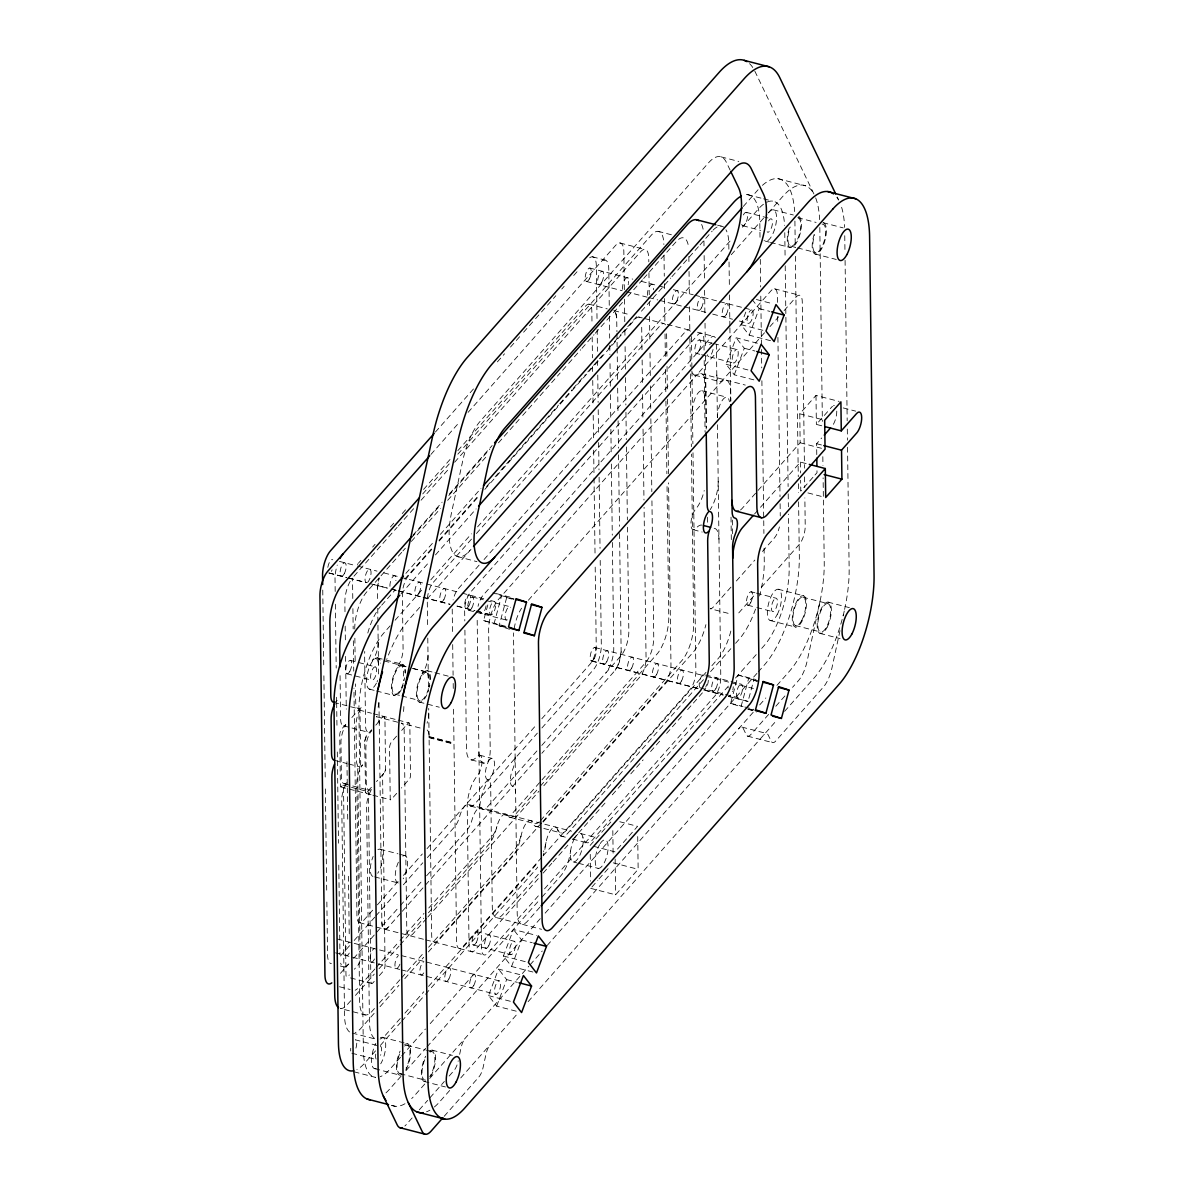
<?xml version="1.0" encoding="UTF-8"?>
<svg xmlns="http://www.w3.org/2000/svg" width="1194" height="1194" viewBox="0 0 1194 1194"><rect width="100%" height="100%" fill="white"/><g stroke="black" fill="none" stroke-linecap="round" stroke-linejoin="round"><path stroke-width="0.75" stroke-dasharray="5 3.75" d="M371.424 787.324L365.588 793.279L364.677 740.862L366.26 735.937L371.692 729.713M377.468 588.03L379.14 577.821L377.543 585.806L377.647 601.552M375.752 725.116C377.17 724.728 383.961 711.699 384.931 718.654L385.558 769.891L384.692 772.294L376.498 781.577M619.582 533.599L621.149 651.805L619.014 663.357L615.208 670.282L541.867 753.295M364.648 741.608L366.618 735.444M385.587 769.324L384.692 772.294M621.149 651.805L619.462 662.013L615.208 670.282M459.645 1054.347L461.048 1047.869A11.552 4.298 -75.5 0 1 465.361 1038.064M819.875 602.089L807.159 660.983A23.104 8.612 -75.5 0 1 798.502 680.58L792.532 687.341M840.009 630.611L832.069 667.431A23.104 8.612 -75.5 0 1 823.412 687.028L775.652 741.101A11.552 4.298 -75.5 0 1 771.19 741.235L768.145 734.892A11.552 4.298 -75.5 0 0 763.682 735.026M843.188 615.895L844.785 608.522M506.435 627.283L483.6 620.582L488.361 602.88M493.973 624.059L501.599 595.731L492.943 592.836M509.48 629.253L499.092 625.775L506.719 597.448L513.838 599.298M738.235 674.998L748.623 678.476L740.996 706.803L730.609 703.326L738.235 674.998L756.026 679.61M757.294 681.117L753.742 680.192L748.026 701.445L728.355 696.326A6.925 2.582 -75.5 0 0 732.415 691.326M516.226 1011.184L496.659 1006.124L488.525 995.632L498.51 969.095L521.644 975.08M532.927 972.02L511.569 966.498L503.435 956.006L513.435 929.469L536.569 935.439M753.862 379.856L734.28 374.797L726.146 364.304L736.146 337.768L757.489 343.29M770.548 340.693L749.205 335.171L741.071 324.678L746.683 309.739M496.659 1006.124L506.644 979.587L498.51 969.095M511.569 966.498L521.569 939.962L513.435 929.469M734.28 374.797L744.28 348.26L736.146 337.768M749.205 335.171L759.19 308.634L752.071 299.44M435.392 432.064L473.54 388.886M497.391 361.886L504.54 353.797M510.51 347.036L521.241 334.902M523.614 332.201L534.345 320.052M535.539 318.694L540.315 313.306M541.509 311.947L546.27 306.56M547.464 305.201L552.24 299.813M553.434 298.455L555.807 295.754M561.777 289.008L564.165 286.306M573.702 275.515L578.463 270.113M430.944 454.421L459.765 421.795M468.093 412.363L615.522 245.486A18.477 6.88 -75.5 0 1 623.85 251.755L624.343 290.067M358.484 563.105L360.857 560.434M372.677 547.046L375.05 544.36M390.423 526.957L393.975 522.942M402.244 513.569L405.796 509.554M423.542 489.465L451.929 457.332M457.839 450.645L585.597 306.037A13.865 5.164 -75.5 0 1 591.836 310.738L592.015 324.678M422.751 493.898L450.571 462.391M457.839 454.183L651.402 235.084A27.731 10.328 -75.5 0 1 663.864 244.486M353.961 576.195L397.124 527.345M398.318 525.987L409.109 513.778M410.303 512.42L415.094 507.002M421.094 500.211L448.66 469.003M454.645 462.227L640.447 251.919A18.477 6.88 -75.5 0 1 648.76 258.202L648.805 261.844M412.855 535.285L442.123 502.152M449.451 493.868L492.137 445.556M411.781 537.419L440.168 505.286M448.81 495.51L489.853 449.048M401.691 552.374L366.603 592.075A27.731 10.328 -75.5 0 0 354.752 629.044M402.9 551.001L405.318 548.255M411.363 541.419L440.407 508.554M447.66 500.331L487.585 455.138M498.465 442.825L521.465 416.796M522.673 415.437L560.165 372.976M562.583 370.244L567.434 364.767M568.642 363.394L580.732 349.708M581.941 348.335L594.045 334.633M595.254 333.275L612.194 314.097M613.403 312.724L623.074 301.769M627.91 296.291L642.432 279.859M643.641 278.5L676.311 241.516A27.731 10.328 -75.5 0 1 688.52 246.949M405.885 573.374L432.974 542.718M440.362 534.36L480.988 488.361M381.662 605.224L395.08 590.045M404.841 579L431.676 548.628M438.989 540.345L479.242 494.794M486.555 486.51L490.212 482.361M495.092 476.839L509.719 460.287M510.942 458.899L558.508 405.064M559.732 403.676L571.926 389.871M573.135 388.498L585.344 374.692M587.776 371.931L603.627 353.976M608.507 348.454L620.701 334.648M621.925 333.275L636.566 316.708M641.432 311.186L670.715 278.053M671.923 276.68L698.759 246.307M699.982 244.919L712.176 231.114M431.75 549.449L408.303 576.001A13.865 5.164 -75.5 0 0 402.378 594.478L403.079 648.566A13.865 5.164 -75.5 0 1 397.154 667.043A13.865 5.164 -75.5 0 1 403.393 671.759L403.512 680.446M439.168 541.061L478.66 496.361M484.839 489.376L635.417 318.917A13.865 5.164 -75.5 0 1 640.581 318.41M400.99 593.955L429.303 561.896M435.467 554.926L476.093 508.928M743.295 206.472L758.071 189.756M390.154 625.82L384.005 632.79A58.685 21.85 -75.5 0 0 358.887 711.012L363.349 1049.496A58.685 21.85 -75.5 0 0 375.543 1077.376L354.2 1071.854M395.08 620.238L423.407 588.179M430.795 579.821L471.421 533.822M477.585 526.852L732.474 238.337M742.325 227.188L758.324 209.069A58.685 21.85 -75.5 0 1 784.607 225.487M471.481 539.121L433.213 582.433A13.865 5.164 -75.5 0 0 427.288 600.91L427.646 627.969M476.421 533.539L660.327 325.365A13.865 5.164 -75.5 0 1 665.491 324.843M419.736 607.358L408.661 619.91A81.789 30.462 -75.5 0 0 386.796 659.282M427.124 599L471.451 548.822M731.265 254.725L766.981 214.308M768.205 212.92L782.98 196.189A81.789 30.462 -75.5 0 1 813.427 193.159M479.107 565.135L458.123 588.881A13.865 5.164 -75.5 0 0 453.108 599.895M484.048 559.538L685.237 331.798A13.865 5.164 -75.5 0 1 690.401 331.29M345.767 724.415L341.708 729.012A4.627 1.716 -75.5 0 0 339.738 735.161L340.394 785.831A2.313 0.866 -75.5 0 0 341.439 786.607L342.454 785.473A2.313 0.866 -75.5 0 1 343.499 786.249L345.976 974.811A4.627 1.716 -75.5 0 0 348.051 976.379L349.32 974.946M351.857 717.534L357.931 710.639A4.627 1.716 -75.5 0 1 360.006 712.206L360.678 762.876A2.313 0.866 -75.5 0 1 359.692 765.951L358.678 767.1A2.313 0.866 -75.5 0 0 357.693 770.19L360.17 958.752A4.627 1.716 -75.5 0 1 358.185 964.901L354.394 969.215M396.602 736.146L391.528 741.892A4.627 1.716 -75.5 0 0 389.557 748.056L390.229 798.711A2.313 0.866 -75.5 0 0 391.259 799.502L397.348 792.607M401.677 730.415L407.751 723.534A4.627 1.716 -75.5 0 1 409.841 725.101L410.497 775.757A2.313 0.866 -75.5 0 1 409.512 778.846L401.408 788.025M528.36 600.239L720.131 383.155A23.104 8.612 -75.5 0 1 730.519 391.005L730.653 401.244M764.533 332.753L723.042 379.722A13.865 5.164 -75.5 0 1 716.803 375.02M769.966 326.604L778.667 316.768M784.1 310.619L796.04 297.097A13.865 5.164 -75.5 0 1 802.278 301.798L804.472 468.138M740.504 509.957A23.104 8.612 -75.5 0 0 742.355 508.196L800.144 442.78L799.771 413.796L815.995 395.438L839.113 401.423M372.647 910.201L363.185 920.917A13.865 5.164 -75.5 0 1 356.946 916.216L353.946 688.087M377.379 904.843L398.677 880.754M403.408 875.396L422.333 853.964M427.064 848.621L537.076 724.086M541.807 718.743L590.299 663.834A13.865 5.164 -75.5 0 0 596.224 645.357L595.149 563.449M340.439 956.006L349.588 945.648M354.17 940.469L374.767 917.171M375.901 915.873L398.781 889.978M403.363 884.799L422.81 862.784M427.377 857.605L454.839 826.532A13.865 5.164 -75.5 0 0 459.541 816.756A14.671 5.463 -75.5 0 1 469.615 805.353A13.865 5.164 -75.5 0 0 474.436 804.338L537.345 733.131M541.927 727.952L593.403 669.685A18.477 6.88 -75.5 0 0 601.313 645.044L600.164 557.479M821.711 425.795L816.368 424.407L829.681 409.348M830.308 408.632L831.576 407.199A11.552 4.298 -75.5 0 1 832.502 406.318M340.439 973.334L348.812 963.856M353.603 958.439L375.14 934.051M376.334 932.693L399.08 906.962M400.274 905.604L422.676 880.247M426.601 875.799L467.287 829.74A13.865 5.164 -75.5 0 0 471.988 819.979A14.671 5.463 -75.5 0 1 482.077 808.577A13.865 5.164 -75.5 0 0 486.883 807.562L537.225 750.593M541.792 745.414L620.925 655.834A18.477 6.88 -75.5 0 0 628.835 631.208L627.462 527.226M378.976 702.982L381.871 922.649C380.901 926.484 384.871 932.051 388.095 927.365L401.109 912.634M402.288 911.291L537.449 758.309M754.518 514.032L758.1 509.987M760.474 507.286L800.398 462.093L807.517 463.944M816.771 454.601L816.621 443.735L821.696 437.989M374.916 968.946L358.17 987.916A18.477 6.88 -75.5 0 1 355.17 990.199M376.11 967.588L398.856 941.857M400.05 940.499L423.989 913.41M428.78 907.992L492.197 836.188A13.865 5.164 -75.5 0 0 496.898 826.427M812.95 477.301L800.786 491.077L800.637 480.212M814.98 475.003L817.009 472.72L816.95 469.093M350.738 1000.751L347.215 1004.751A27.731 10.328 -75.5 0 1 340.499 1008.512L365.409 1014.96M355.454 995.423L374.289 974.095M379.005 968.767L399.02 946.111M400.199 944.782L423.751 918.126M428.452 912.783L488.51 844.815A23.104 8.612 -75.5 0 0 496.689 827.248A14.671 5.463 -75.5 0 1 507.211 815.338A23.104 8.612 -75.5 0 0 515.614 814.144L539.151 787.488M540.33 786.145L656.909 654.193A27.731 10.328 -75.5 0 0 668.774 617.238L666.998 483.048M426.586 918.44L413.005 933.798A13.865 5.164 -75.5 0 1 406.781 929.096L404.154 729.713A13.865 5.164 -75.5 0 0 401.274 723.131L420.84 728.191M427.825 917.037L538.912 791.294M543.852 785.697L640.118 676.729A13.865 5.164 -75.5 0 0 646.058 658.252L644.073 507.301M374.229 981.393L372.961 982.826A4.627 1.716 -75.5 0 1 370.886 981.259L368.409 792.697A2.313 0.866 -75.5 0 0 367.364 791.906M379.304 975.647L383.11 971.349A4.627 1.716 -75.5 0 0 385.08 965.185L382.602 776.622A2.313 0.866 -75.5 0 1 383.587 773.548M730.937 587.135L713.549 606.806A13.865 5.164 -75.5 0 1 710.191 608.686L731.549 614.209M736.37 580.985L754.832 560.09M762.429 551.479L774.384 537.957A13.865 5.164 -75.5 0 0 779.413 526.942M374.468 1008.527L372.125 1011.199A27.731 10.328 -75.5 0 1 359.648 1001.781L356.782 783.339A13.865 5.164 -75.5 0 1 362.707 764.861A13.865 5.164 -75.5 0 1 356.469 760.16L356.021 725.385A13.865 5.164 -75.5 0 1 361.946 706.908A13.865 5.164 -75.5 0 1 355.708 702.191L355.469 683.908M379.185 1003.199L400.378 979.214M401.557 977.871L423.93 952.558M428.646 947.215L513.42 851.262A23.104 8.612 -75.5 0 0 521.599 833.681M540.524 820.576L681.819 660.64A27.731 10.328 -75.5 0 0 693.684 623.686L691.445 454.078M541.598 822.89L437.929 940.245A13.865 5.164 -75.5 0 1 431.691 935.544L428.706 708.415M542.837 821.487L665.028 683.162A13.865 5.164 -75.5 0 0 670.968 664.685L668.565 482.824M374.14 1013.363L361.17 1028.049A36.969 13.761 -75.5 0 1 355.17 1032.631M380.035 1006.691L398.9 985.334M404.796 978.647L423.676 957.289M428.392 951.946L512.122 857.173A23.104 8.612 -75.5 0 0 521.091 835.979A14.671 5.463 -75.5 0 1 526.793 822.532A14.671 5.463 -75.5 0 1 532.673 822.875A23.104 8.612 -75.5 0 0 539.181 825.815M543.106 822.084L692.893 652.551A36.969 13.761 -75.5 0 0 705.923 624.656M753.668 596.045L738.459 613.253A13.865 5.164 -75.5 0 1 736.205 614.97M761.279 587.433L799.293 544.389A13.865 5.164 -75.5 0 0 805.219 525.912L804.86 497.898M541.822 857.277L462.839 946.693A13.865 5.164 -75.5 0 1 456.601 941.976L453.496 705.923M543.061 855.874L689.938 689.61A13.865 5.164 -75.5 0 0 695.878 671.132L692.998 452.616M400.229 1018.467L386.08 1034.482A36.969 13.761 -75.5 0 1 380.08 1039.079M404.945 1013.124L423.81 991.766M428.527 986.423L537.031 863.62A23.104 8.612 -75.5 0 0 538.39 861.889M706.012 672.341L566.851 829.875A23.104 8.612 -75.5 0 1 557.583 829.323M711.908 665.67L717.803 658.998A36.969 13.761 -75.5 0 0 731.191 629.626M375.543 1050.854L364.827 1062.973A58.685 21.85 -75.5 0 1 356.887 1069.555M380.304 1045.466L400.527 1022.571M401.721 1021.228L424.333 995.632M425.512 994.289L536.181 869.023A23.104 8.612 -75.5 0 0 537.703 867.068M703.46 679.67L567.822 833.218A23.104 8.612 -75.5 0 1 557.956 830.621A14.671 5.463 -75.5 0 0 551.703 828.979A14.671 5.463 -75.5 0 0 545.673 844.531A23.104 8.612 -75.5 0 1 543.36 854.994M710.609 671.58L730.832 648.685M735.594 643.297L739.161 639.268A58.685 21.85 -75.5 0 0 755.533 609.104M538.33 874.306L502.674 914.664A23.104 8.612 -75.5 0 1 492.286 906.813L490.689 786.294A13.865 5.164 -75.5 0 0 487.809 779.712A11.552 4.298 -75.5 0 1 487.585 763.518A13.865 5.164 -75.5 0 0 490.227 750.683L488.644 630.148A23.104 8.612 -75.5 0 1 498.525 599.358L695.221 376.707A23.104 8.612 -75.5 0 1 705.609 384.558L706.191 428.974M538.24 878.65L475.287 949.902A13.865 5.164 -75.5 0 1 469.048 945.2L467.227 806.875A23.104 8.612 -75.5 0 1 477.122 776.07A11.552 4.298 -75.5 0 0 482.063 760.682A11.552 4.298 -75.5 0 0 476.869 756.757A23.104 8.612 -75.5 0 1 466.466 748.907L464.899 629.596M543.18 873.068L551.822 863.292M553.046 861.889L567.866 845.128M572.792 839.531L588.851 821.368M590.075 819.979L607.358 800.413M612.298 794.831L624.641 780.846M630.805 773.861L643.148 759.891M650.566 751.519L661.67 738.937M666.61 733.355L681.416 716.579M687.595 709.594L702.4 692.833M538.345 895.843L487.749 953.125A13.865 5.164 -75.5 0 1 481.51 948.424L477.152 617.253M544.524 888.858L714.848 696.057A13.865 5.164 -75.5 0 0 720.788 677.58L717.46 424.751M400.453 1057.302L389.737 1069.421A58.685 21.85 -75.5 0 1 380.214 1076.704M401.647 1055.959L425.437 1029.019M430.198 1023.631L539.673 899.709M542.046 897.022L561.09 875.471A23.104 8.612 -75.5 0 0 570.583 850.979M728.37 686.117L592.731 839.651A23.104 8.612 -75.5 0 1 582.866 837.069M735.519 678.028L756.936 653.79M761.697 648.402L764.07 645.7A58.685 21.85 -75.5 0 0 789.174 567.478L788.473 514.136M590.134 845.412L612.671 819.905M539.882 907.186L527.584 921.111A23.104 8.612 -75.5 0 1 517.196 913.261L513.554 636.596A23.104 8.612 -75.5 0 1 513.674 632.895M401.08 1076.197L389.99 1088.734A81.789 30.462 -75.5 0 1 384.558 1094.107M406.005 1070.615L425.706 1048.317M426.945 1046.929L540.225 918.693M545.151 913.126L756.936 673.386M758.175 671.998L764.324 665.028A81.789 30.462 -75.5 0 0 799.323 556.001L798.592 501.346M591.896 887.008L597.821 880.291M599 878.948L609.686 866.874M424.766 1084.033L414.915 1095.182A81.789 30.462 -75.5 0 1 411.676 1098.555M429.691 1078.451L528.838 966.215M530.061 964.842L542.27 951.021M547.15 945.499L753.533 711.893M759.683 704.923L765.847 697.953M776.921 685.401L789.234 671.461A81.789 30.462 -75.5 0 0 824.233 562.449L823.114 477.824M412.124 1117.942L406.154 1124.703A23.104 8.612 -75.5 0 1 404.856 1126.002M419.288 1109.838L427.646 1100.375M430.034 1097.674L444.362 1081.451M449.138 1076.048L453.914 1070.645A11.552 4.298 -75.5 0 0 458.242 1060.839M768.652 714.37L750.742 734.653A11.552 4.298 -75.5 0 1 746.28 734.788L743.235 728.444A11.552 4.298 -75.5 0 0 738.773 728.579M775.816 706.266L785.368 695.445M590.702 888.351L615.611 894.799L638.148 869.292L637.671 833.502M449.675 1090.48L439.825 1101.629A81.789 30.462 -75.5 0 1 434.377 1106.987M460.75 1077.928L518.345 1012.736M528.121 1001.676L777.204 719.728M784.592 711.355L814.144 677.908A81.789 30.462 -75.5 0 0 843.382 614.567M444.198 1116.286L478.824 1077.078A11.552 4.298 -75.5 0 0 483.152 1067.287L485.958 1054.302A11.552 4.298 -75.5 0 1 490.286 1044.511M366.349 793.055L365.319 792.279M382.841 717.087L384.289 716.594L384.931 718.654M388.095 927.365L385.856 929.081L383.752 928.828L381.871 922.649M721.027 156.862L738.817 161.459M777.861 178.667L805.816 185.876M747.608 194.682L761.847 198.353M763.623 198.816L772.533 201.114M773.19 209.786L793.353 214.995M823.009 222.666L843.188 227.89M797.756 217.681L816.084 222.427M746.146 212.323L771.309 218.83M742.683 225.726L760.727 230.397M717.564 225.188L721.116 226.114M790.428 246.054L796.308 247.576M797.547 247.904L815.89 252.635M765.115 241.069L769.279 242.128M770.458 242.442L790.622 247.651M814.935 253.949L836.293 259.471M658.103 231.323L672.341 235.009M619.999 242.979L644.909 249.427M774.488 288.784L799.398 295.216M592.478 256.814L604.925 260.038M756.399 299.515L772.414 303.649M759.19 308.634L769.861 311.395M589.806 268.038L632.775 279.142M641.417 281.381L657.416 285.53M659.207 285.993L666.58 287.888M673.431 289.664L693.266 294.799M694.789 295.187L718.176 301.231M719.698 301.634L743.086 307.679M744.608 308.082L751.981 309.977A6.925 2.582 -75.5 0 1 751.28 320.828A6.925 2.582 -75.5 0 1 747.116 319.141A6.925 2.582 -75.5 0 1 751.981 309.977M586.344 281.441L622.193 290.709M625.746 291.635L647.103 297.157M648.626 297.545L657.775 299.918M659.566 300.381L682.699 306.365M684.207 306.754L705.818 312.335M712.684 314.112L732.519 319.246M739.37 321.022L748.534 323.38M741.071 324.678L764.205 330.648M588.955 304.157L607.253 308.888M613.865 310.604L629.88 314.738M638.775 317.037L642.327 317.962M644.103 318.425L663.685 323.484M667.237 324.41L688.595 329.932M697.49 332.23L713.505 336.365M744.28 348.26L754.951 351.021M699.445 339.887L712.161 343.171M713.684 343.559L737.071 349.603A6.925 2.582 -75.5 0 1 736.37 360.469A6.925 2.582 -75.5 0 1 732.191 358.767A6.925 2.582 -75.5 0 1 737.071 349.603M695.983 353.29L699.803 354.275M701.579 354.737L733.609 363.021M726.146 364.304L749.28 370.289M843.262 407.93L855.725 411.154M700.803 373.588L745.295 385.08M694.774 375.17L719.683 381.602M799.771 413.796L822.905 419.781M701.744 390.722L726.653 397.169M816.621 443.735L821.965 445.108M800.144 442.78L821.502 448.302M807.905 492.913L823.92 497.062M693.326 529.748L702.221 532.046M778.175 589.224L803.681 595.821A16.179 6.03 -75.5 0 1 802.055 621.149A16.179 6.03 -75.5 0 1 792.323 617.194A16.179 6.03 -75.5 0 1 803.681 595.821M827.994 602.119L849.352 607.642M802.741 597.134L828.203 603.716A14.671 5.463 -75.5 0 1 826.711 626.686A14.671 5.463 -75.5 0 1 817.875 623.089A14.671 5.463 -75.5 0 1 828.203 603.716M751.13 591.761L754.951 592.746M756.474 593.149L776.294 598.269A6.925 2.582 -75.5 0 1 775.593 609.134A6.925 2.582 -75.5 0 1 771.428 607.433A6.925 2.582 -75.5 0 1 776.294 598.269M747.668 605.179L755.041 607.074M756.832 607.537L772.846 611.686M795.413 625.507L820.875 632.089M770.1 620.507L795.622 627.104M819.935 633.387L840.098 638.611M457.392 556.568L476.958 561.643M496.555 593.642L512.569 597.776M501.599 595.731L514.047 598.955M339.394 561.389L355.663 565.598M357.439 566.06L377.02 571.12M383.871 572.896L425.064 583.553M426.586 583.941L460.391 592.687M462.168 593.149L483.779 598.731M490.644 600.507L494.45 601.492A6.925 2.582 -75.5 0 1 493.749 612.343A6.925 2.582 -75.5 0 1 489.585 610.641A6.925 2.582 -75.5 0 1 494.45 601.492M472.331 596.955L483.272 599.791M486.57 600.642L509.957 606.686M748.623 678.476L757.518 680.774M329.081 573.016L346.872 577.627M348.648 578.09L366.439 582.687M373.558 584.523L387.796 588.209M391.348 589.135L396.692 590.508M398.468 590.97L421.601 596.955M423.377 597.418L450.063 604.313M457.183 606.149L474.988 610.761M476.764 611.224L491.003 614.895M328.813 572.956L346.603 577.553M348.394 578.015L366.185 582.627M369.737 583.538L387.543 588.149M391.095 589.06L396.438 590.448M398.214 590.911L421.348 596.881M423.124 597.343L449.81 604.254M456.929 606.089L474.719 610.686M476.51 611.149L490.734 614.835M468.884 610.358L474.466 611.806M475.988 612.209L506.495 620.089M705.624 674.968L741.474 684.237A6.925 2.582 -75.5 0 1 740.773 695.087A6.925 2.582 -75.5 0 1 736.594 693.386A6.925 2.582 -75.5 0 1 741.474 684.237M594.791 647.491L705.117 676.013M706.893 676.476L730.28 682.52M731.803 682.923L753.414 688.505M483.6 620.582L506.719 626.566M499.092 625.775L506.211 627.626M700.385 687.908L723.773 693.953M725.564 694.415L738.011 697.639M591.597 660.954L698.356 688.565M703.699 689.953L723.265 695.012M728.609 696.386L748.175 701.46M591.343 660.894L698.102 688.505M705.221 690.341L723.012 694.938M730.609 703.326L743.071 706.549M744.847 707.012L753.742 709.311M749.892 709.102L753.444 710.027M747.892 708.982L753.235 710.37M741.907 727.086L766.817 733.534M747.608 736.146L772.518 742.593M377.364 657.834L402.871 664.431M427.183 670.715L433.123 672.252M434.9 672.715L448.541 676.237M375.603 658.73L405.841 666.551M412.96 668.386L425.422 671.61M401.93 665.73L406.035 666.789M412.602 668.491L427.377 672.312M350.32 660.372L375.483 666.879A6.925 2.582 -75.5 0 1 374.782 677.729A6.925 2.582 -75.5 0 1 370.618 676.028A6.925 2.582 -75.5 0 1 375.483 666.879M346.857 673.774L372.035 680.281M394.602 694.102L400.497 695.624M401.721 695.953L420.064 700.684M369.289 689.102L375.229 690.639M376.408 690.953L394.811 695.699M419.109 701.997L439.288 707.206M333.678 702.341L358.588 708.788M359.051 710.012L371.513 713.236M373.289 713.699L396.587 719.728M398.199 720.146L409.049 722.937M397.706 722.206L376.364 716.684A13.865 5.164 -75.5 0 1 379.244 723.265M429.064 736.549L453.974 742.981M429.079 736.922L453.989 743.369M429.079 737.31L453.989 743.758M429.079 737.698L453.989 744.146M479.66 755.19L492.107 758.414M343.529 725.833L368.439 732.28M471.272 759.891L483.734 763.1M619.79 821.741L637.581 826.352L615.044 851.859L593.702 846.337M334.439 760.294L346.902 763.518M348.678 763.981L359.349 766.742M468.585 804.562L571.568 831.188M580.299 833.442L596.313 837.591M470.585 806.099L507.957 815.756M509.838 817.248L534.748 823.681M535.33 826.263L561.434 833.009M561.762 836.263L565.314 837.173M572.433 839.024L586.672 842.695M344.29 783.801L369.2 790.234M343.021 785.159L367.931 791.592M340.872 786.921L371.08 794.741M372.856 795.204L390.647 799.801M613.238 862.844L638.148 869.292M573.254 861.919L576.821 862.844M578.597 863.307L598.179 868.366M380.155 849.188L397.945 853.8M399.721 854.247L405.064 855.635M374.692 876.889L397.826 882.873M497.077 917.798L541.569 929.305M521.569 939.962L532.24 942.723M476.734 931.589L514.36 941.305A6.925 2.582 -75.5 0 1 513.659 952.17A6.925 2.582 -75.5 0 1 509.48 950.469A6.925 2.582 -75.5 0 1 514.36 941.305M473.272 944.991L510.898 954.722M503.435 956.006L526.569 961.991M359.319 922.663L423.885 939.365M425.676 939.827L484.391 955.006M506.644 979.587L517.315 982.349M337.26 938.991L398.02 954.707M401.318 955.558L499.45 980.946A6.925 2.582 -75.5 0 1 498.749 991.796A6.925 2.582 -75.5 0 1 494.57 990.095A6.925 2.582 -75.5 0 1 499.45 980.946M335.589 952.857L399.9 969.498M401.423 969.886L495.988 994.348M488.525 995.632L511.659 1001.617M340.29 965.991L343.857 966.916M350.499 977.931L371.841 983.453M339.454 986.737L350.14 989.498M382.349 1037.273L407.87 1043.869M432.183 1050.168L452.347 1055.377M406.915 1045.183L425.258 1049.914M426.497 1050.242L432.377 1051.765M352.215 1033.049L375.349 1039.034M376.916 1045.407L355.305 1039.81A6.925 2.582 -75.5 0 1 355.17 1050.123M351.857 1053.212L376.767 1059.66M400.139 1073.69L425.049 1080.137M374.886 1068.705L399.796 1075.152M424.109 1081.436L445.452 1086.958M391.557 1105.345L395.124 1106.271M506.719 597.448L513.644 599.776M753.742 680.192L757.205 681.356M747.847 709.102L756.503 711.997M837.188 196.995L838.681 200.099M754.847 71.177L814.517 195.204M730.161 170.205L726.34 162.28A46.208 17.209 -75.5 0 0 708.52 162.832L480.063 421.422A46.208 17.209 -75.5 0 0 462.765 460.63L451.571 512.524A46.208 17.209 -75.5 0 0 469.884 550.598M616.746 317.186L614.85 311.007L616.611 315.186L616.94 331.723M844.755 235.696L844.979 252.471M845.083 260.367L847.188 420.795M847.307 429.079L847.441 440.198M847.546 447.243L849.143 568.896A81.789 30.462 -75.5 0 1 843.785 612.94M819.815 227.487L822.367 421.407M822.83 456.675L822.95 465.481M815.995 395.438L816.368 424.407M804.577 476.899L804.726 487.391M800.398 462.093L800.547 472.958M794.905 221.039L795.264 247.486M795.368 256.307L798.279 476.675M798.368 483.719L798.487 492.54M784.771 232.666L785.115 258.426M785.204 265.784L785.846 313.619M785.891 317.291L788.115 486.54M788.204 493.898L788.383 506.778M777.458 302.366L777.369 295.366A13.865 5.164 -75.5 0 0 771.13 290.649L698.132 373.289A13.865 5.164 -75.5 0 1 692.386 372.364M777.637 316.365L777.742 323.38M777.921 337.38L780.01 496.719M780.115 503.719L780.264 515.972M760.011 237.263L759.817 222.547A58.685 21.85 -75.5 0 0 742.937 195.338M760.294 259.337L760.668 286.933M760.787 296.127L761.459 347.648M761.488 349.484L761.727 367.886M761.891 380.752L763.906 533.449M764.1 548.165L764.264 561.031A58.685 21.85 -75.5 0 1 759.593 595.985M728.877 249.158L728.803 243.666A36.969 13.761 -75.5 0 0 725.937 229.741M729.041 261.964L729.385 287.59M729.474 294.918L729.892 326.037M729.907 327.857L730.877 401.065M732.444 520.032L732.653 536.509M731.026 517.121L731.34 540.897M716.4 344.29L717.37 417.303M703.938 240.889L704.012 246.382M704.132 255.531L704.475 281.157M704.594 290.306L704.908 314.097M705.027 323.246L705.356 348.872M705.46 356.185L706.4 427.571M707.579 517.256L707.669 524.569M704.072 350.111L703.923 339.738A13.865 5.164 -75.5 0 0 697.699 335.021L470.585 592.105A13.865 5.164 -75.5 0 0 464.645 610.582L464.794 620.955M704.206 360.484L705.072 432.049M691.475 336.514L691.908 369.245M691.923 371.065L692.878 443.81M688.848 256.531L688.953 263.978M689.042 271.441L689.386 297.53M689.52 306.843L689.833 331.081M689.923 338.529L690.296 366.483M690.401 373.946L691.356 446.631M666.61 333.708L666.924 357.349M667.043 366.439L667.371 391.901M667.476 399.169L668.446 473.734M664.013 255.68L664.282 276.172M664.386 283.635L664.476 291.082M664.58 298.545L664.924 324.634M665.043 333.947L665.386 360.051M665.506 369.364L665.804 391.722M665.924 401.05L666.879 473.734M648.939 272.799L649.237 294.679M649.327 301.978L649.372 305.634M649.521 316.574L649.864 342.111M649.999 353.066L650.312 376.782M650.432 385.901L650.745 409.617M650.864 418.736L651.82 491.704M651.939 500.823L653.745 637.641A18.477 6.88 -75.5 0 1 645.835 662.282L511.808 814.009A13.865 5.164 -75.5 0 1 506.987 815.024M641.7 327.26L642.014 350.902M642.133 359.991L642.462 385.453M642.581 394.557L642.924 420.004M643.044 429.109L643.969 500.032M624.462 299.187L624.775 322.902M624.88 330.201L624.969 337.499M625.089 346.618L625.402 370.334M625.492 377.632L625.865 404.99M625.954 412.288L626.313 439.661M626.417 446.959L627.372 519.927M616.955 333.544L617.134 346.812M617.149 348.096L617.582 380.826M617.671 388.11L618.014 413.572M618.104 420.84L618.462 448.123M618.552 454.869L619.492 526.315M609.253 305.306L608.776 268.814A18.477 6.88 -75.5 0 0 600.463 262.546M609.403 316.246L609.686 338.141M609.776 345.439L609.895 354.558M610.015 363.677L610.328 387.393M610.433 394.692L610.761 420.228M610.88 429.347L611.224 454.884M611.343 464.018L612.283 535.151M612.373 542.449L613.761 648.267A18.477 6.88 -75.5 0 1 605.851 672.894M615.149 859.008L615.611 894.799M612.821 830.636L613.149 855.68M597.015 318.5L596.313 265.59A18.477 6.88 -75.5 0 0 588 259.322M597.164 329.44L597.448 351.334M597.567 360.454L597.657 367.752M597.761 375.05L598.119 402.408M598.209 409.706L598.522 433.422M598.642 442.541L599 469.914M599.104 477.212L600.045 548.359M592.179 336.887L592.448 357.797M592.567 366.513L592.627 371.737M592.746 380.453L593.09 406.602M593.209 415.303L593.522 439.705M593.657 450.168L594.015 476.302M594.03 478.048L595.045 554.732M590.254 854.352L590.612 881.187M452.213 609.044L452.556 635.029M452.69 644.551L453.093 675.237M453.198 683.446L453.272 688.625M427.78 638.103L428.422 686.893M377.737 608.313L377.886 620.149M377.946 625.223L378.617 675.938M354.872 638.178L355.2 663.789M352.782 598.492L352.558 581.582A13.865 5.164 -75.5 0 1 352.752 578.135M352.902 608.641L353.17 628.925M353.334 640.76L353.737 671.177M344.991 611.746L344.857 602.194A18.477 6.88 -75.5 0 1 351.29 579.478M345.17 626.104L345.365 640.447M345.573 656.387L346.275 709.132M346.961 761.682L347.767 822.681M348.469 876.277L349.245 935.424M340.066 675.625L340.633 719.251A13.865 5.164 -75.5 0 0 345.767 725.027M335.186 591.463L335.021 578.687A18.477 6.88 -75.5 0 1 337.245 565.075M335.35 604.224L336.201 668.073M336.574 697.266L336.633 700.908M336.648 702.744L336.992 728.28M337.305 751.996L338.499 843.203M338.783 865.098L339.962 954.484M322.753 590.06L323.738 664.849M323.887 675.804L325.246 779.786M325.365 788.906L326.738 892.888M326.857 902.007L327.559 954.916A18.477 6.88 -75.5 0 0 331.395 963.692M836.875 197.368A81.789 30.462 -75.5 0 1 838.337 199.592M841.606 207.293A81.789 30.462 -75.5 0 1 844.606 227.367M429.915 1110.166A81.789 30.462 -75.5 0 1 426.542 1111.778M426.87 694.759A16.179 6.03 -75.5 0 1 416.572 697.281A16.179 6.03 -75.5 0 1 423.467 672.7A16.179 6.03 -75.5 0 1 430.318 682.431M429.84 685.505A16.179 6.03 -75.5 0 1 429.482 687.102M428.601 690.311A16.179 6.03 -75.5 0 1 428.064 691.863M429.556 1051.123A16.179 6.03 -75.5 0 1 435.541 1057.839A16.179 6.03 -75.5 0 1 429.915 1077.719M425.333 1081.585A16.179 6.03 -75.5 0 1 421.348 1073.227A16.179 6.03 -75.5 0 1 425.661 1056.257M823.606 222.815A16.179 6.03 -75.5 0 1 824.741 241.203A16.179 6.03 -75.5 0 1 814.562 253.755A16.179 6.03 -75.5 0 1 814.129 234.502M836.77 411.124A11.552 4.298 -75.5 0 1 832.755 425.318M833.457 405.766A11.552 4.298 -75.5 0 1 834.367 405.632M514.166 628.686A23.104 8.612 -75.5 0 1 521.599 608.209M515.136 757.115A13.865 5.164 -75.5 0 1 512.495 769.966A11.552 4.298 -75.5 0 0 512.719 786.159A13.865 5.164 -75.5 0 1 515.599 792.741M507.331 619.88A6.925 2.582 -75.5 0 1 505.614 612.686A6.925 2.582 -75.5 0 1 510.599 607.298M428.556 688.505A14.671 5.463 -75.5 0 1 417.587 697.923A14.671 5.463 -75.5 0 1 423.87 673.565A14.671 5.463 -75.5 0 1 428.93 687.043M430.064 1052.078A14.671 5.463 -75.5 0 1 434.885 1059.182A14.671 5.463 -75.5 0 1 429.765 1076.615M425.631 1080.122A14.671 5.463 -75.5 0 1 422.004 1073.167A14.671 5.463 -75.5 0 1 425.348 1058.332M822.084 224.144A14.671 5.463 -75.5 0 1 824.741 239.009A14.671 5.463 -75.5 0 1 815.338 252.501A14.671 5.463 -75.5 0 1 814.606 234.86M749.563 63.64A92.416 34.417 -75.5 0 1 754.16 69.834M815.666 197.876A81.789 30.462 -75.5 0 1 819.636 219.606M713.042 349.439A6.925 2.582 -75.5 0 1 710.072 355.946A6.925 2.582 -75.5 0 1 707.4 354.737M709.669 344.767A6.925 2.582 -75.5 0 1 710.505 343.753M711.072 343.32A6.925 2.582 -75.5 0 1 711.908 343.096M733.25 686.744A6.925 2.582 -75.5 0 1 732.803 689.953M727.997 687.998A6.925 2.582 -75.5 0 1 728.236 687.326M486.048 605.851A6.925 2.582 -75.5 0 1 483.122 612.865A6.925 2.582 -75.5 0 1 480.286 611.821M403.214 683.505A14.671 5.463 -75.5 0 1 393.05 692.43A14.671 5.463 -75.5 0 1 396.721 670.028A14.671 5.463 -75.5 0 1 404.975 672.7M404.587 677.729A14.671 5.463 -75.5 0 1 404.02 680.595M404.542 1046.048A14.671 5.463 -75.5 0 1 409.93 1050.989A14.671 5.463 -75.5 0 1 406.05 1068.152M401.303 1073.525A14.671 5.463 -75.5 0 1 397.139 1067.929A14.671 5.463 -75.5 0 1 399.871 1053.153M798.293 217.83A14.671 5.463 -75.5 0 1 799.174 234.979A14.671 5.463 -75.5 0 1 789.771 245.636A14.671 5.463 -75.5 0 1 790.174 227.009M404.99 1103.719A81.789 30.462 -75.5 0 1 389.259 1103.883M402.811 856.113A14.089 5.254 -75.5 0 1 407.632 862.143A14.089 5.254 -75.5 0 1 403.214 878.799M398.333 882.963A14.089 5.254 -75.5 0 1 395.259 875.695A14.089 5.254 -75.5 0 1 398.557 861.784M717.37 417.527A13.865 5.164 -75.5 0 1 722.743 399.721A13.865 5.164 -75.5 0 1 729.4 401.766M715.31 337.738A13.865 5.164 -75.5 0 0 710.146 338.245L483.033 595.328A13.865 5.164 -75.5 0 0 478.018 606.328M478.928 752.13A23.104 8.612 -75.5 0 0 489.316 759.981A11.552 4.298 -75.5 0 1 494.51 763.891A11.552 4.298 -75.5 0 1 489.57 779.294A23.104 8.612 -75.5 0 0 479.689 810.099M401.318 689.61A16.179 6.03 -75.5 0 1 391.662 690.789A16.179 6.03 -75.5 0 1 397.901 667.013A16.179 6.03 -75.5 0 1 405.632 673.207M403.154 685.431A16.179 6.03 -75.5 0 1 401.96 688.311M404.647 1044.675A16.179 6.03 -75.5 0 1 410.617 1050.765A16.179 6.03 -75.5 0 1 405.661 1070.227M401.751 1074.645A16.179 6.03 -75.5 0 1 396.483 1068.764A16.179 6.03 -75.5 0 1 400.109 1051.108M798.696 216.383A16.179 6.03 -75.5 0 1 799.831 234.77A16.179 6.03 -75.5 0 1 789.652 247.307A16.179 6.03 -75.5 0 1 789.219 228.054M600.209 843.606A14.671 5.463 -75.5 0 1 607.91 850.561A14.671 5.463 -75.5 0 1 597.313 867.993A14.671 5.463 -75.5 0 1 599.582 844.651M762.414 185.354A81.789 30.462 -75.5 0 1 794.637 211.532M377.886 849.665A14.089 5.254 -75.5 0 1 382.722 856.307A14.089 5.254 -75.5 0 1 377.692 873.292M372.916 876.426A14.089 5.254 -75.5 0 1 373.155 856.441M692.46 411.079A13.865 5.164 -75.5 0 1 698.386 392.602A13.865 5.164 -75.5 0 1 704.624 397.318M708.341 680.311A6.925 2.582 -75.5 0 1 704.535 689.729M376.408 683.162A16.179 6.03 -75.5 0 1 366.931 685.341A16.179 6.03 -75.5 0 1 371.722 662.401A16.179 6.03 -75.5 0 1 380.573 663.192M377.662 680.476A16.179 6.03 -75.5 0 1 377.05 681.864M380.408 1037.78A16.179 6.03 -75.5 0 1 385.722 1044.959A16.179 6.03 -75.5 0 1 380.737 1063.779M376.17 1068.526A16.179 6.03 -75.5 0 1 371.528 1061.033A16.179 6.03 -75.5 0 1 375.841 1043.377M768.637 212.756A16.179 6.03 -75.5 0 1 776.055 223.353A16.179 6.03 -75.5 0 1 764.056 240.263M574.672 838.203A14.671 5.463 -75.5 0 1 583.135 842.74A14.671 5.463 -75.5 0 1 572.896 861.829A14.671 5.463 -75.5 0 1 574.075 839.322M714.161 528.27A23.104 8.612 -75.5 0 1 718.967 539.24M718.206 481.286A23.104 8.612 -75.5 0 1 710.161 509.674M701.714 525.047A23.104 8.612 -75.5 0 0 696.117 528.181A11.552 4.298 -75.5 0 1 690.923 524.256A11.552 4.298 -75.5 0 1 695.863 508.853A23.104 8.612 -75.5 0 0 704.236 490.51M706.654 684.565A13.865 5.164 -75.5 0 1 705.699 687.177M699.938 687.565A6.925 2.582 -75.5 0 1 700.266 678.908A6.925 2.582 -75.5 0 1 704.564 674.909M380.483 1046.317A6.925 2.582 -75.5 0 1 380.602 1055.317M376.11 1059.048A6.925 2.582 -75.5 0 1 376.035 1052.705M768.548 220.875A6.925 2.582 -75.5 0 1 772.205 220.024A6.925 2.582 -75.5 0 1 771.1 228.651A6.925 2.582 -75.5 0 1 767.145 231.83M427.168 729.982A13.865 5.164 -75.5 0 1 429.064 736.161M428.004 655.013A13.865 5.164 -75.5 0 1 422.064 673.491A13.865 5.164 -75.5 0 1 428.303 678.192M350.738 1050.989A6.925 2.582 -75.5 0 1 350.767 1048.272M743.355 214.935A6.925 2.582 -75.5 0 1 747.34 213.726A6.925 2.582 -75.5 0 1 745.728 223.174A6.925 2.582 -75.5 0 1 741.743 224.397M423.766 972.901A6.925 2.582 -75.5 0 1 419.81 971.438A6.925 2.582 -75.5 0 1 423.9 961.633M546.001 842.427A23.104 8.612 -75.5 0 1 543.524 851.635M374.483 1038.422A36.969 13.761 -75.5 0 1 369.453 1021.945L366.618 806.846A13.865 5.164 -75.5 0 1 371.438 789.816M371.438 789.428A13.865 5.164 -75.5 0 1 366.319 783.652L365.857 748.877A13.865 5.164 -75.5 0 1 371.782 730.4A13.865 5.164 -75.5 0 1 365.558 725.698L364.633 655.879A36.969 13.761 -75.5 0 1 364.737 651.476M367.812 633.029A36.969 13.761 -75.5 0 1 380.453 606.612M713.161 230.054A36.969 13.761 -75.5 0 1 723.758 227.188M428.765 712.967A13.865 5.164 -75.5 0 1 427.079 723.191M349.573 1031.974A36.969 13.761 -75.5 0 1 344.529 1015.497L341.708 800.398A13.865 5.164 -75.5 0 1 347.633 781.921A13.865 5.164 -75.5 0 1 341.409 777.219L340.947 742.444A13.865 5.164 -75.5 0 1 345.767 725.4M701.609 224.442A36.969 13.761 -75.5 0 1 703.55 231.905M399.915 964.17A6.925 2.582 -75.5 0 1 395.02 966.603A6.925 2.582 -75.5 0 1 398.423 955.513M647.506 295.321A6.925 2.582 -75.5 0 1 650.7 284.784A6.925 2.582 -75.5 0 1 653.342 289.814M389.931 586.344A6.925 2.582 -75.5 0 1 393.169 576.299A6.925 2.582 -75.5 0 1 395.901 580.672M403.856 706.535A13.865 5.164 -75.5 0 1 402.945 713.997M539.33 821.785A23.104 8.612 -75.5 0 1 532.121 821.77M335.932 701.908A13.865 5.164 -75.5 0 1 337.036 700.46A13.865 5.164 -75.5 0 1 335.932 701.52M622.671 289.351A6.925 2.582 -75.5 0 1 625.641 278.486A6.925 2.582 -75.5 0 1 628.432 283.366M628.313 284.038A6.925 2.582 -75.5 0 1 628.163 284.724M374.498 958.961A6.925 2.582 -75.5 0 1 370.647 961.648A6.925 2.582 -75.5 0 1 370.752 953.961A6.925 2.582 -75.5 0 1 374.632 948.663M367.274 582.463A6.925 2.582 -75.5 0 1 365.513 575.404A6.925 2.582 -75.5 0 1 370.483 569.792A6.925 2.582 -75.5 0 1 368.946 580.568M368.677 581.015A6.925 2.582 -75.5 0 1 367.842 582.03M378.17 642.133A13.865 5.164 -75.5 0 1 372.244 660.61A13.865 5.164 -75.5 0 1 378.483 665.312M378.856 702.311A13.865 5.164 -75.5 0 1 377.259 710.296M357.379 564.553A13.865 5.164 -75.5 0 1 357.931 563.777M349.305 953.081A6.925 2.582 -75.5 0 1 345.081 952.394A6.925 2.582 -75.5 0 1 349.17 942.305M348.32 964.409A18.477 6.88 -75.5 0 1 340.648 963.185M327.813 567.359A6.925 2.582 -75.5 0 1 332.768 559.747M332.141 569.851A6.925 2.582 -75.5 0 1 331.305 571.359M826.964 627.596A16.179 6.03 -75.5 0 0 828.606 602.269A16.179 6.03 -75.5 0 0 817.233 623.626A16.179 6.03 -75.5 0 0 826.964 627.596M726.37 314.395A6.925 2.582 -75.5 0 0 727.071 303.545A6.925 2.582 -75.5 0 0 722.206 312.694A6.925 2.582 -75.5 0 0 726.37 314.395M715.863 688.639A6.925 2.582 -75.5 0 0 716.564 677.789A6.925 2.582 -75.5 0 0 711.684 686.953A6.925 2.582 -75.5 0 0 715.863 688.639M473.839 985.349A6.925 2.582 -75.5 0 0 474.54 974.498A6.925 2.582 -75.5 0 0 469.66 983.647A6.925 2.582 -75.5 0 0 473.839 985.349M488.749 945.723A6.925 2.582 -75.5 0 0 489.45 934.872A6.925 2.582 -75.5 0 0 484.57 944.021A6.925 2.582 -75.5 0 0 488.749 945.723M468.839 605.91A6.925 2.582 -75.5 0 0 469.541 595.045A6.925 2.582 -75.5 0 0 464.675 604.209A6.925 2.582 -75.5 0 0 468.839 605.91M801.801 620.238A14.671 5.463 -75.5 0 0 803.278 597.269A14.671 5.463 -75.5 0 0 792.965 616.656A14.671 5.463 -75.5 0 0 801.801 620.238M701.46 307.948A6.925 2.582 -75.5 0 0 702.162 297.097A6.925 2.582 -75.5 0 0 697.296 306.246A6.925 2.582 -75.5 0 0 701.46 307.948M777.145 614.701A16.179 6.03 -75.5 0 0 778.772 589.388A16.179 6.03 -75.5 0 0 767.399 610.746A16.179 6.03 -75.5 0 0 777.145 614.701M448.929 978.901A6.925 2.582 -75.5 0 0 449.616 968.05A6.925 2.582 -75.5 0 0 444.75 977.214A6.925 2.582 -75.5 0 0 448.929 978.901M443.929 599.463A6.925 2.582 -75.5 0 0 444.631 588.612A6.925 2.582 -75.5 0 0 439.765 597.761A6.925 2.582 -75.5 0 0 443.929 599.463M476.287 942.499A6.925 2.582 -75.5 0 0 476.988 931.648A6.925 2.582 -75.5 0 0 472.123 940.797A6.925 2.582 -75.5 0 0 476.287 942.499M471.899 607.88A6.925 2.582 -75.5 0 0 472.6 597.03A6.925 2.582 -75.5 0 0 467.72 606.179A6.925 2.582 -75.5 0 0 471.899 607.88M698.997 350.797A6.925 2.582 -75.5 0 0 699.699 339.947A6.925 2.582 -75.5 0 0 694.833 349.096A6.925 2.582 -75.5 0 0 698.997 350.797M349.872 671.282A6.925 2.582 -75.5 0 0 350.573 660.431A6.925 2.582 -75.5 0 0 345.708 669.595A6.925 2.582 -75.5 0 0 349.872 671.282M750.683 602.686A6.925 2.582 -75.5 0 0 751.384 591.836A6.925 2.582 -75.5 0 0 746.519 600.985A6.925 2.582 -75.5 0 0 750.683 602.686M681.55 680.953A6.925 2.582 -75.5 0 0 682.237 670.103A6.925 2.582 -75.5 0 0 677.371 679.252A6.925 2.582 -75.5 0 0 681.55 680.953M676.55 301.515A6.925 2.582 -75.5 0 0 677.252 290.649A6.925 2.582 -75.5 0 0 672.386 299.813A6.925 2.582 -75.5 0 0 676.55 301.515M419.019 593.015A6.925 2.582 -75.5 0 0 419.721 582.165A6.925 2.582 -75.5 0 0 414.84 591.328A6.925 2.582 -75.5 0 0 419.019 593.015M656.625 674.506A6.925 2.582 -75.5 0 0 657.327 663.655A6.925 2.582 -75.5 0 0 652.461 672.819A6.925 2.582 -75.5 0 0 656.625 674.506M631.716 668.073A6.925 2.582 -75.5 0 0 632.417 657.222A6.925 2.582 -75.5 0 0 627.551 666.371A6.925 2.582 -75.5 0 0 631.716 668.073M344.29 573.687A6.925 2.582 -75.5 0 0 344.991 562.837A6.925 2.582 -75.5 0 0 340.111 572.001A6.925 2.582 -75.5 0 0 344.29 573.687M606.806 661.625A6.925 2.582 -75.5 0 0 607.507 650.775A6.925 2.582 -75.5 0 0 602.642 659.924A6.925 2.582 -75.5 0 0 606.806 661.625M601.821 282.187A6.925 2.582 -75.5 0 0 602.522 271.322A6.925 2.582 -75.5 0 0 597.642 280.486A6.925 2.582 -75.5 0 0 601.821 282.187M594.358 658.401A6.925 2.582 -75.5 0 0 595.06 647.551A6.925 2.582 -75.5 0 0 590.179 656.715A6.925 2.582 -75.5 0 0 594.358 658.401M589.358 278.963A6.925 2.582 -75.5 0 0 590.06 268.098A6.925 2.582 -75.5 0 0 585.194 277.262A6.925 2.582 -75.5 0 0 589.358 278.963"/><path stroke-width="1.5" d="M378.02 689.296L432.735 435.795A92.416 34.417 -75.5 0 1 467.347 357.394L719.221 72.297A92.416 34.417 -75.5 0 1 747.011 61.67M402.93 695.729L457.645 442.243A92.416 34.417 -75.5 0 1 492.256 363.842L744.131 78.744A92.416 34.417 -75.5 0 1 779.757 77.625L835.696 193.891M518.883 630.507L526.509 602.179L516.121 598.701L508.51 627.029L518.883 630.507L509.987 628.208M534.39 635.701L542.016 607.373L531.628 603.895L524.017 632.223L534.39 635.701L523.718 632.939M765.906 713.251L773.533 684.923L763.145 681.446L755.518 709.773L765.906 713.251L755.235 710.49M781.413 718.445L789.025 690.117L778.652 686.64L771.025 714.967L781.413 718.445L772.518 716.146M531.554 986.035L521.569 1012.572L513.435 1002.079L523.42 975.528L531.554 986.035L519.106 982.811M546.479 946.394L536.479 972.946L528.36 962.439L538.345 935.902L546.479 946.394L534.016 943.185M769.19 354.708L759.19 381.244L751.071 370.752L761.056 344.2L769.19 354.708L756.727 351.484M784.1 315.067L774.115 341.618L765.981 331.111L775.966 304.574L784.1 315.067L771.637 311.858M434.198 433.422L330.469 550.837A18.477 6.88 -75.5 0 0 322.559 575.463L322.678 584.582M429.736 455.78L327.857 571.105A18.477 6.88 -75.5 0 0 319.947 595.746L324.947 975.199A18.477 6.88 -75.5 0 0 331.783 982.886M419.124 498.002L341.693 585.642A27.731 10.328 -75.5 0 0 329.842 622.596L330.798 695.759A13.865 5.164 -75.5 0 0 334.783 702.176M411.632 536.673L355.543 600.164A36.969 13.761 -75.5 0 0 339.723 649.446L339.947 666.894M494.57 442.795L687.266 224.681A36.969 13.761 -75.5 0 1 698.848 220.741M403.423 576.165L359.095 626.343A58.685 21.85 -75.5 0 0 333.977 704.564L338.439 1043.049A58.685 21.85 -75.5 0 0 353.708 1070.749M483.451 485.57L733.414 202.622A58.685 21.85 -75.5 0 1 741.37 196.04M399.751 595.343L383.752 613.462A81.789 30.462 -75.5 0 0 348.752 722.489L353.2 1060.973A81.789 30.462 -75.5 0 0 370.215 1099.823M478.555 506.137L742.071 207.875M473.525 546.494L727.579 258.919M753.324 515.375L742.608 527.509A23.104 8.612 -75.5 0 0 732.728 558.314M824.233 435.123L830.561 427.959M825.263 426.721L841.277 430.855L856.486 413.646A11.552 4.298 -75.5 0 1 861.68 417.557A11.552 4.298 -75.5 0 1 856.74 432.959L841.531 450.183L841.919 479.152L825.696 497.525L825.308 468.541L809.293 464.391M825.308 468.541L767.518 533.957A23.104 8.612 -75.5 0 0 757.638 564.747L759.071 674.103A23.104 8.612 -75.5 0 1 749.19 704.908L552.494 927.544A23.104 8.612 -75.5 0 1 542.106 919.708L538.464 643.044A23.104 8.612 -75.5 0 1 548.344 612.238L745.041 389.602A23.104 8.612 -75.5 0 1 755.429 397.438L756.877 506.793A23.104 8.612 -75.5 0 0 767.264 514.644L825.054 449.213L824.681 420.243L840.904 401.871L841.277 430.855M540.778 871.53L699.371 692.013A23.104 8.612 -75.5 0 0 709.251 661.222L707.669 540.703A13.865 5.164 -75.5 0 1 710.311 527.852A11.552 4.298 -75.5 0 0 710.087 511.659A13.865 5.164 -75.5 0 1 707.191 505.077L706.236 432.392M541.106 905.798L724.28 698.46A23.104 8.612 -75.5 0 0 734.161 667.67L732.579 547.136A13.865 5.164 -75.5 0 1 735.22 534.3A11.552 4.298 -75.5 0 0 734.997 518.106A13.865 5.164 -75.5 0 1 732.116 511.525L730.698 404.662M443.004 1117.629L431.064 1131.151A23.104 8.612 -75.5 0 1 422.154 1131.434L408.288 1102.614M744.205 60.357L769.115 66.789M827.681 191.547L855.635 198.771M696.206 219.666L715.773 224.726M823.741 445.571L841.531 450.183M824.129 474.555L841.919 479.152M736.773 511.331L761.682 517.763M703.49 525.509L710.609 527.345M515.838 599.418L526.509 602.179M531.345 604.612L542.016 607.373M762.847 682.162L773.533 684.923M778.354 687.356L789.025 690.117M367.17 1099.047L388.528 1104.569M416.99 1111.942L444.944 1119.151M399.9 1127.688L424.81 1134.136M730.922 171.802L738.549 187.667A46.208 17.209 -75.5 0 1 721.758 265.501M383.378 1096.167L397.244 1124.987A23.104 8.612 -75.5 0 0 402.274 1127.614M816.815 458.227L816.905 465.466M833.546 193.935A81.789 30.462 -75.5 0 0 807.89 202.637L433.571 626.357A81.789 30.462 -75.5 0 0 398.572 735.37L403.035 1073.854A81.789 30.462 -75.5 0 0 423.228 1112.644M738.608 511.062A23.104 8.612 -75.5 0 1 731.967 500.346M494.794 557.046A46.208 17.209 -75.5 0 1 476.481 518.957L487.674 467.063A46.208 17.209 -75.5 0 1 504.987 427.87L733.429 169.279A46.208 17.209 -75.5 0 1 751.25 168.712L763.459 194.1A46.208 17.209 -75.5 0 1 746.668 271.948M382.543 671.879A81.789 30.462 -75.5 0 0 373.662 728.922L378.11 1067.421A81.789 30.462 -75.5 0 0 385.931 1100.45M708.579 531.405A11.552 4.298 -75.5 0 1 703.37 527.479A11.552 4.298 -75.5 0 1 708.326 512.077M338.514 1007.706A27.731 10.328 -75.5 0 1 334.738 995.348L331.872 776.891A13.865 5.164 -75.5 0 1 334.499 764.07M334.439 760.294A13.865 5.164 -75.5 0 1 331.559 753.712L331.096 718.937A13.865 5.164 -75.5 0 1 334.813 703.803M339.962 558.523A18.477 6.88 -75.5 0 1 342.932 554.046M832.8 209.084L458.481 632.79A81.789 30.462 -75.5 0 0 423.482 741.817L427.945 1080.301A81.789 30.462 -75.5 0 0 464.735 1108.062L839.054 684.356A81.789 30.462 -75.5 0 0 874.053 575.329L869.605 236.845A81.789 30.462 -75.5 0 0 832.8 209.084M451.063 702.639A16.179 6.03 -75.5 0 0 452.69 677.311A16.179 6.03 -75.5 0 0 441.332 698.669A16.179 6.03 -75.5 0 0 451.063 702.639M456.048 1082.077A16.179 6.03 -75.5 0 0 457.69 1056.75A16.179 6.03 -75.5 0 0 446.317 1078.122A16.179 6.03 -75.5 0 0 456.048 1082.077M846.889 254.591A16.179 6.03 -75.5 0 0 848.516 229.263A16.179 6.03 -75.5 0 0 837.143 250.621A16.179 6.03 -75.5 0 0 846.889 254.591M851.874 634.029A16.179 6.03 -75.5 0 0 853.516 608.716A16.179 6.03 -75.5 0 0 842.143 630.074A16.179 6.03 -75.5 0 0 851.874 634.029"/></g></svg>
